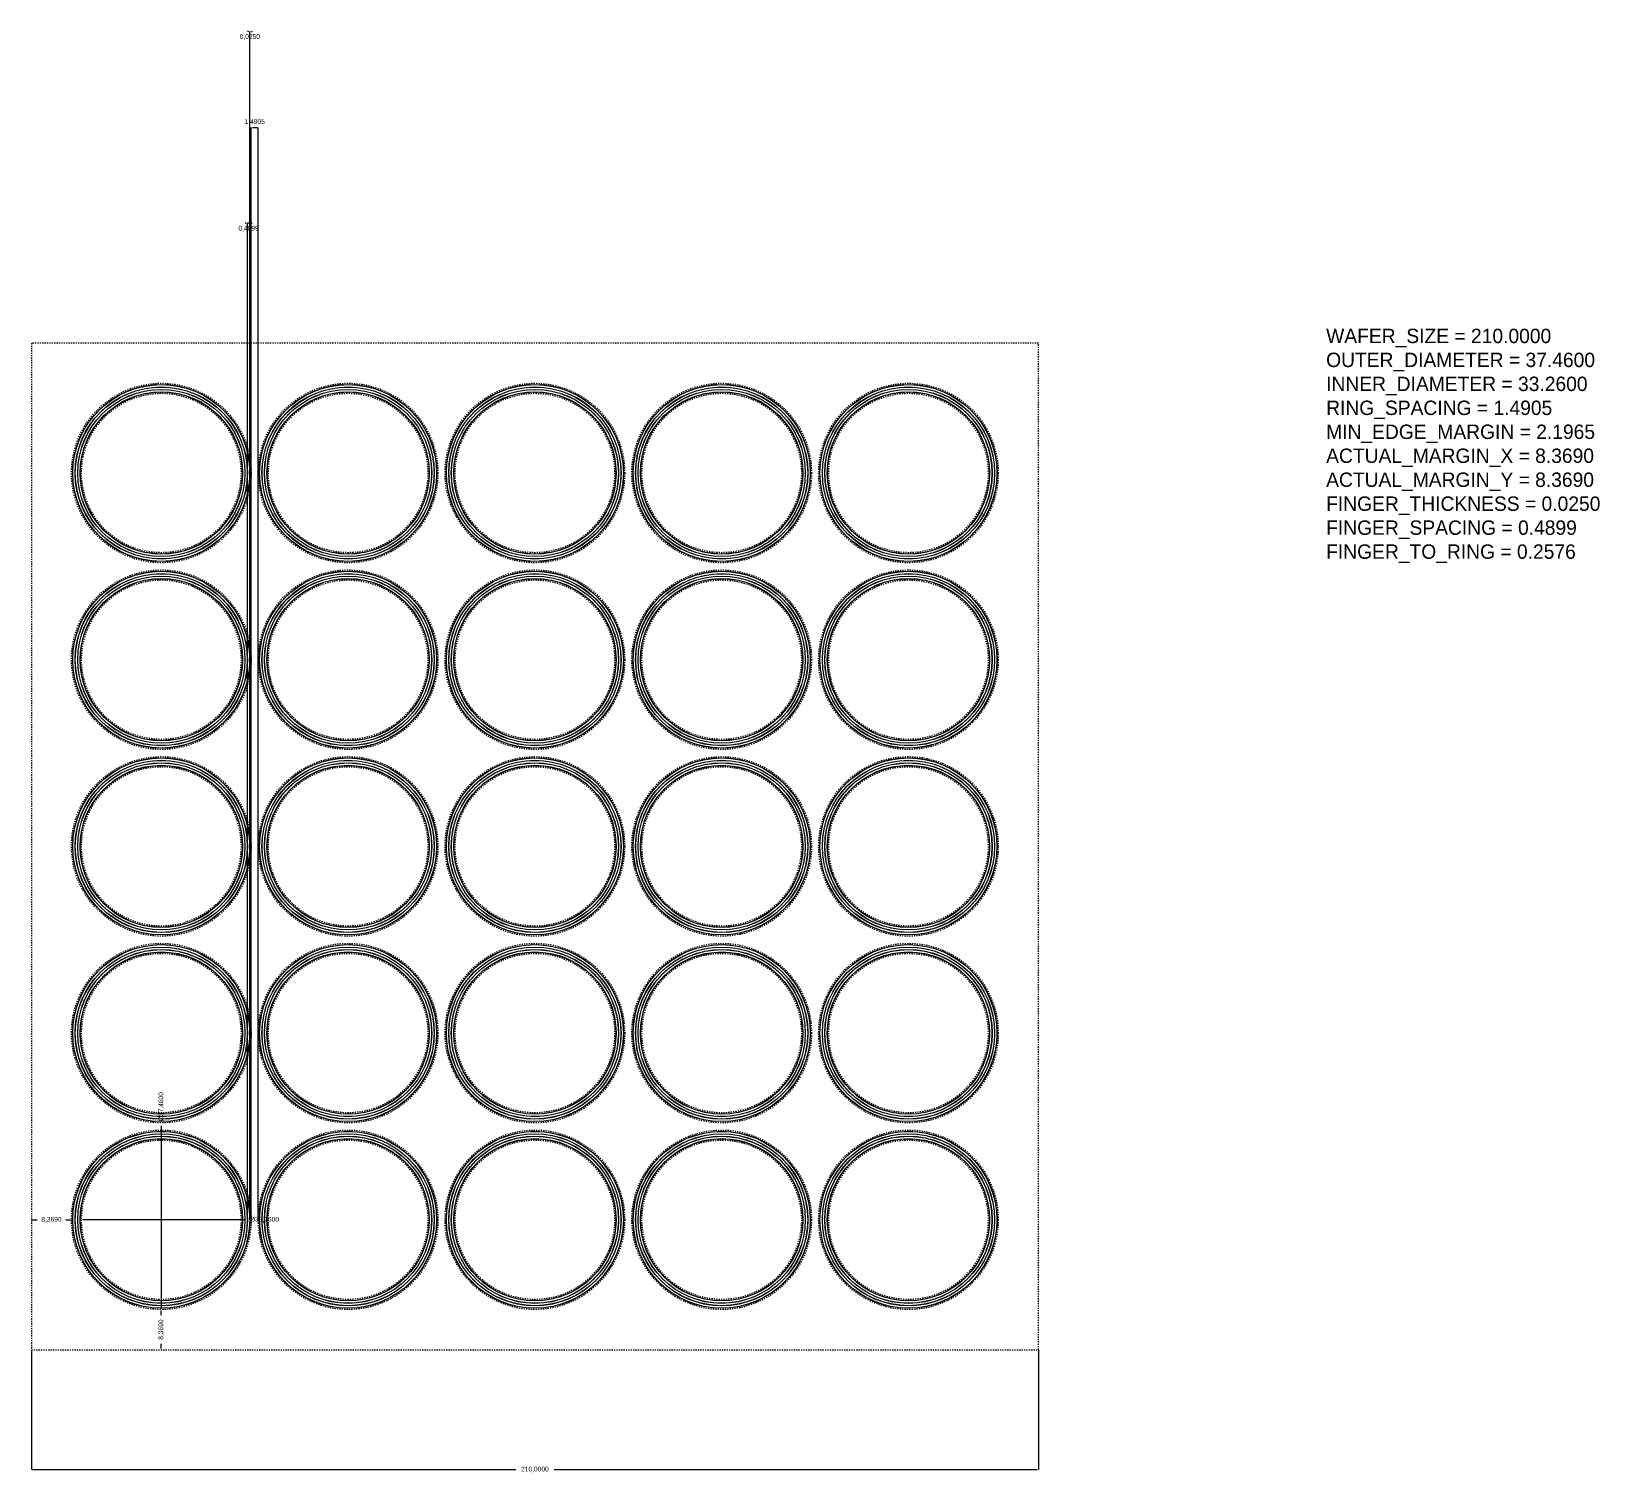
# Model space of a CAD drawing. Header units: millimetres. Extents: x 0 to 327, y -26 to 275.
import ezdxf

# ---------------------------------------------------------------- set-up
doc = ezdxf.new("R2010")
doc.units = ezdxf.units.MM
doc.linetypes.add('DASHED', pattern=[0.5, 0.25, -0.25])
for name, color, linetype in [('DIMS', 3, 'Continuous'), ('FINGERS', 7, 'Continuous'), ('RINGS', 1, 'DASHED'), ('WAFER', 1, 'DASHED')]:
    doc.layers.add(name, color=color, linetype=linetype)
doc.dimstyles.new('EZ_DIM', dxfattribs={"dimtxt": 2.5, "dimasz": 2.5, "dimexe": 1.25, "dimexo": 0.625, "dimtad": 1, "dimdec": 4, "dimzin": 0, "dimcen": 2.5, "dimazin": 3, "dimtfac": 1, "dimtmove": 0, "dimatfit": 3})

# ---------------------------------------------------------------- blocks, each defined once
blk = doc.blocks.new('_CLOSEDFILLED')
at = {"color": 0, "linetype": 'BYBLOCK'}
blk.add_solid([(-1, 0.2), (0, 0), (-1, -0.2)], dxfattribs=at)
blk = doc.blocks.new('*D1')
for p, q in [((0, 0), (0, -25)), ((210, 0), (210, -25)), ((0.25, -25), (101, -25)), ((109, -25), (209.75, -25))]:
    blk.add_line(p, q)
at = {"layer": 'Defpoints'}
for p in [(0, 0), (210, 0), (0, -25)]:
    blk.add_point(p, dxfattribs=at)
at = {"layer": 'DIMS', "xscale": 0.25, "yscale": 0.25, "rotation": 180}
blk.add_blockref('_CLOSEDFILLED', (0, -25), dxfattribs=at)
at = {"layer": 'DIMS', "xscale": 0.25, "yscale": 0.25}
blk.add_blockref('_CLOSEDFILLED', (210, -25), dxfattribs=at)
at = {"layer": 'DIMS', "insert": (105, -25), "char_height": 1, "attachment_point": 5}
blk.add_mtext('210,0000', dxfattribs=at)
blk = doc.blocks.new('*D2')
for p, q in [((0, 27.099), (0, 27.099)), ((0.25, 27.099), (1.1845, 27.099)), ((7.1845, 27.099), (8.119, 27.099)), ((8.369, 27.099), (8.369, 27.099))]:
    blk.add_line(p, q)
at = {"layer": 'Defpoints'}
for p in [(0, 27.099), (0, 27.099), (8.369, 27.099)]:
    blk.add_point(p, dxfattribs=at)
at = {"layer": 'DIMS', "xscale": 0.25, "yscale": 0.25, "rotation": 180}
blk.add_blockref('_CLOSEDFILLED', (0, 27.099), dxfattribs=at)
at = {"layer": 'DIMS', "xscale": 0.25, "yscale": 0.25}
blk.add_blockref('_CLOSEDFILLED', (8.369, 27.099), dxfattribs=at)
at = {"layer": 'DIMS', "insert": (4.1845, 27.099), "char_height": 1, "attachment_point": 5}
blk.add_mtext('8,3690', dxfattribs=at)
blk = doc.blocks.new('*D3')
for p, q in [((27.099, 8.369), (27.099, 8.369)), ((27.099, 7.1845), (27.099, 8.119)), ((27.099, 0.25), (27.099, 1.1845)), ((27.099, 0), (27.099, 0))]:
    blk.add_line(p, q)
at = {"layer": 'Defpoints'}
for p in [(27.099, 8.369), (27.099, 0), (27.099, 0)]:
    blk.add_point(p, dxfattribs=at)
at = {"layer": 'DIMS', "xscale": 0.25, "yscale": 0.25}
for p, rotation in [((27.099, 8.369), 90), ((27.099, 0), 270)]:
    blk.add_blockref('_CLOSEDFILLED', p, dxfattribs=dict(at, rotation=rotation))
at = {"layer": 'DIMS', "insert": (27.099, 4.1845), "char_height": 1, "attachment_point": 5, "rotation": 90}
blk.add_mtext('8,3690', dxfattribs=at)
blk = doc.blocks.new('*D4')
for p, q in [((27.099, 46.704), (27.099, 46.079)), ((27.099, 46.079), (27.099, 8.619))]:
    blk.add_line(p, q)
at = {"layer": 'Defpoints'}
for p in [(27.099, 45.829), (27.099, 27.099)]:
    blk.add_point(p, dxfattribs=at)
at = {"layer": 'DIMS', "xscale": 0.25, "yscale": 0.25, "rotation": 270}
for p in [(27.099, 45.829), (27.099, 8.369)]:
    blk.add_blockref('_CLOSEDFILLED', p, dxfattribs=at)
at = {"layer": 'DIMS', "insert": (27.099, 50.704), "char_height": 1, "attachment_point": 5, "rotation": 90}
blk.add_mtext('%%c37,4600', dxfattribs=at)
blk = doc.blocks.new('*D5')
for p, q in [((43.979, 27.099), (10.719, 27.099)), ((44.604, 27.099), (43.979, 27.099))]:
    blk.add_line(p, q)
at = {"layer": 'Defpoints'}
for p in [(27.099, 27.099), (43.729, 27.099)]:
    blk.add_point(p, dxfattribs=at)
at = {"layer": 'DIMS', "xscale": 0.25, "yscale": 0.25, "rotation": 180}
for p in [(10.469, 27.099), (43.729, 27.099)]:
    blk.add_blockref('_CLOSEDFILLED', p, dxfattribs=at)
at = {"layer": 'DIMS', "insert": (48.604, 27.099), "char_height": 1, "attachment_point": 5}
blk.add_mtext('%%c33,2600', dxfattribs=at)
blk = doc.blocks.new('*D6')
for p, q in [((44.8065, 235), (44.5565, 235)), ((45.0565, 27.099), (45.0565, 235)), ((45.5464, 235), (45.0565, 235)), ((45.5464, 27.099), (45.5464, 235)), ((45.7964, 235), (46.0464, 235))]:
    blk.add_line(p, q)
at = {"layer": 'Defpoints'}
for p in [(45.5464, 235), (45.0565, 27.099), (45.5464, 27.099)]:
    blk.add_point(p, dxfattribs=at)
at = {"layer": 'DIMS', "xscale": 0.25, "yscale": 0.25, "rotation": 180}
blk.add_blockref('_CLOSEDFILLED', (45.0565, 235), dxfattribs=at)
at = {"layer": 'DIMS', "xscale": 0.25, "yscale": 0.25}
blk.add_blockref('_CLOSEDFILLED', (45.5464, 235), dxfattribs=at)
at = {"layer": 'DIMS', "insert": (45.30145, 233.875), "char_height": 1, "attachment_point": 5}
blk.add_mtext('0,4899', dxfattribs=at)
blk = doc.blocks.new('*D7')
for p, q in [((45.829, 27.099), (45.829, 255)), ((46.079, 255), (47.0695, 255)), ((47.3195, 27.099), (47.3195, 255))]:
    blk.add_line(p, q)
at = {"layer": 'Defpoints'}
for p in [(45.829, 255), (45.829, 27.099), (47.3195, 27.099)]:
    blk.add_point(p, dxfattribs=at)
at = {"layer": 'DIMS', "xscale": 0.25, "yscale": 0.25, "rotation": 180}
blk.add_blockref('_CLOSEDFILLED', (45.829, 255), dxfattribs=at)
at = {"layer": 'DIMS', "xscale": 0.25, "yscale": 0.25}
blk.add_blockref('_CLOSEDFILLED', (47.3195, 255), dxfattribs=at)
at = {"layer": 'DIMS', "insert": (46.57425, 256.125), "char_height": 1, "attachment_point": 5}
blk.add_mtext('1,4905', dxfattribs=at)
blk = doc.blocks.new('*D8')
for p, q in [((45.2964, 275), (45.0464, 275)), ((45.5464, 27.099), (45.5464, 275)), ((45.5714, 275), (45.5464, 275)), ((45.5714, 27.099), (45.5714, 275)), ((45.8214, 275), (46.0714, 275))]:
    blk.add_line(p, q)
at = {"layer": 'Defpoints'}
for p in [(45.5714, 275), (45.5464, 27.099), (45.5714, 27.099)]:
    blk.add_point(p, dxfattribs=at)
at = {"layer": 'DIMS', "xscale": 0.25, "yscale": 0.25}
blk.add_blockref('_CLOSEDFILLED', (45.5714, 275), dxfattribs=at)
at = {"layer": 'DIMS', "xscale": 0.25, "yscale": 0.25, "rotation": 180}
blk.add_blockref('_CLOSEDFILLED', (45.5464, 275), dxfattribs=at)
at = {"layer": 'DIMS', "insert": (45.5589, 273.875), "char_height": 1, "attachment_point": 5}
blk.add_mtext('0,0250', dxfattribs=at)

msp = doc.modelspace()

# ---------------------------------------------------------------- linework, layer by layer
at = {"layer": 'FINGERS'}
for centre, radius in [((27.099, 182.901), 18.4724), ((27.099, 182.901), 18.4474), ((27.099, 182.901), 17.9575), ((27.099, 182.901), 17.9325), ((27.099, 182.901), 17.4426), ((27.099, 182.901), 17.4176), ((27.099, 182.901), 16.9277), ((27.099, 182.901), 16.9027), ((66.0495, 182.901), 18.4724), ((66.0495, 182.901), 18.4474), ((66.0495, 182.901), 17.9575), ((66.0495, 182.901), 17.9325), ((66.0495, 182.901), 17.4426), ((66.0495, 182.901), 17.4176), ((66.0495, 182.901), 16.9277), ((66.0495, 182.901), 16.9027), ((105, 182.901), 18.4724), ((105, 182.901), 18.4474), ((105, 182.901), 17.9575), ((105, 182.901), 17.9325), ((105, 182.901), 17.4426), ((105, 182.901), 17.4176), ((105, 182.901), 16.9277), ((105, 182.901), 16.9027), ((143.9505, 182.901), 18.4724), ((143.9505, 182.901), 18.4474), ((143.9505, 182.901), 17.9575), ((143.9505, 182.901), 17.9325), ((143.9505, 182.901), 17.4426), ((143.9505, 182.901), 17.4176), ((143.9505, 182.901), 16.9277), ((143.9505, 182.901), 16.9027), ((182.901, 182.901), 18.4724), ((182.901, 182.901), 18.4474), ((182.901, 182.901), 17.9575), ((182.901, 182.901), 17.9325), ((182.901, 182.901), 17.4426), ((182.901, 182.901), 17.4176), ((182.901, 182.901), 16.9277), ((182.901, 182.901), 16.9027), ((27.099, 143.9505), 18.4724), ((27.099, 143.9505), 18.4474), ((27.099, 143.9505), 17.9575), ((27.099, 143.9505), 17.9325), ((27.099, 143.9505), 17.4426), ((27.099, 143.9505), 17.4176), ((27.099, 143.9505), 16.9277), ((27.099, 143.9505), 16.9027), ((66.0495, 143.9505), 18.4724), ((66.0495, 143.9505), 18.4474), ((66.0495, 143.9505), 17.9575), ((66.0495, 143.9505), 17.9325), ((66.0495, 143.9505), 17.4426), ((66.0495, 143.9505), 17.4176), ((66.0495, 143.9505), 16.9277), ((66.0495, 143.9505), 16.9027), ((105, 143.9505), 18.4724), ((105, 143.9505), 18.4474), ((105, 143.9505), 17.9575), ((105, 143.9505), 17.9325), ((105, 143.9505), 17.4426), ((105, 143.9505), 17.4176), ((105, 143.9505), 16.9277), ((105, 143.9505), 16.9027), ((143.9505, 143.9505), 18.4724), ((143.9505, 143.9505), 18.4474), ((143.9505, 143.9505), 17.9575), ((143.9505, 143.9505), 17.9325), ((143.9505, 143.9505), 17.4426), ((143.9505, 143.9505), 17.4176), ((143.9505, 143.9505), 16.9277), ((143.9505, 143.9505), 16.9027), ((182.901, 143.9505), 18.4724), ((182.901, 143.9505), 18.4474), ((182.901, 143.9505), 17.9575), ((182.901, 143.9505), 17.9325), ((182.901, 143.9505), 17.4426), ((182.901, 143.9505), 17.4176), ((182.901, 143.9505), 16.9277), ((182.901, 143.9505), 16.9027), ((27.099, 105), 18.4724), ((27.099, 105), 18.4474), ((27.099, 105), 17.9575), ((27.099, 105), 17.9325), ((27.099, 105), 17.4426), ((27.099, 105), 17.4176), ((27.099, 105), 16.9277), ((27.099, 105), 16.9027), ((66.0495, 105), 18.4724), ((66.0495, 105), 18.4474), ((66.0495, 105), 17.9575), ((66.0495, 105), 17.9325), ((66.0495, 105), 17.4426), ((66.0495, 105), 17.4176), ((66.0495, 105), 16.9277), ((66.0495, 105), 16.9027), ((105, 105), 18.4724), ((105, 105), 18.4474), ((105, 105), 17.9575), ((105, 105), 17.9325), ((105, 105), 17.4426), ((105, 105), 17.4176), ((105, 105), 16.9277), ((105, 105), 16.9027), ((143.9505, 105), 18.4724), ((143.9505, 105), 18.4474), ((143.9505, 105), 17.9575), ((143.9505, 105), 17.9325), ((143.9505, 105), 17.4426), ((143.9505, 105), 17.4176), ((143.9505, 105), 16.9277), ((143.9505, 105), 16.9027), ((182.901, 105), 18.4724), ((182.901, 105), 18.4474), ((182.901, 105), 17.9575), ((182.901, 105), 17.9325), ((182.901, 105), 17.4426), ((182.901, 105), 17.4176), ((182.901, 105), 16.9277), ((182.901, 105), 16.9027), ((27.099, 66.0495), 18.4724), ((27.099, 66.0495), 18.4474), ((27.099, 66.0495), 17.9575), ((27.099, 66.0495), 17.9325), ((27.099, 66.0495), 17.4426), ((27.099, 66.0495), 17.4176), ((27.099, 66.0495), 16.9277), ((27.099, 66.0495), 16.9027), ((66.0495, 66.0495), 18.4724), ((66.0495, 66.0495), 18.4474), ((66.0495, 66.0495), 17.9575), ((66.0495, 66.0495), 17.9325), ((66.0495, 66.0495), 17.4426), ((66.0495, 66.0495), 17.4176), ((66.0495, 66.0495), 16.9277), ((66.0495, 66.0495), 16.9027), ((105, 66.0495), 18.4724), ((105, 66.0495), 18.4474), ((105, 66.0495), 17.9575), ((105, 66.0495), 17.9325), ((105, 66.0495), 17.4426), ((105, 66.0495), 17.4176), ((105, 66.0495), 16.9277), ((105, 66.0495), 16.9027), ((143.9505, 66.0495), 18.4724), ((143.9505, 66.0495), 18.4474), ((143.9505, 66.0495), 17.9575), ((143.9505, 66.0495), 17.9325), ((143.9505, 66.0495), 17.4426), ((143.9505, 66.0495), 17.4176), ((143.9505, 66.0495), 16.9277), ((143.9505, 66.0495), 16.9027), ((182.901, 66.0495), 18.4724), ((182.901, 66.0495), 18.4474), ((182.901, 66.0495), 17.9575), ((182.901, 66.0495), 17.9325), ((182.901, 66.0495), 17.4426), ((182.901, 66.0495), 17.4176), ((182.901, 66.0495), 16.9277), ((182.901, 66.0495), 16.9027), ((27.099, 27.099), 18.4724), ((27.099, 27.099), 18.4474), ((27.099, 27.099), 17.9575), ((27.099, 27.099), 17.9325), ((27.099, 27.099), 17.4426), ((27.099, 27.099), 17.4176), ((27.099, 27.099), 16.9277), ((27.099, 27.099), 16.9027), ((66.0495, 27.099), 18.4724), ((66.0495, 27.099), 18.4474), ((66.0495, 27.099), 17.9575), ((66.0495, 27.099), 17.9325), ((66.0495, 27.099), 17.4426), ((66.0495, 27.099), 17.4176), ((66.0495, 27.099), 16.9277), ((66.0495, 27.099), 16.9027), ((105, 27.099), 18.4724), ((105, 27.099), 18.4474), ((105, 27.099), 17.9575), ((105, 27.099), 17.9325), ((105, 27.099), 17.4426), ((105, 27.099), 17.4176), ((105, 27.099), 16.9277), ((105, 27.099), 16.9027), ((143.9505, 27.099), 18.4724), ((143.9505, 27.099), 18.4474), ((143.9505, 27.099), 17.9575), ((143.9505, 27.099), 17.9325), ((143.9505, 27.099), 17.4426), ((143.9505, 27.099), 17.4176), ((143.9505, 27.099), 16.9277), ((143.9505, 27.099), 16.9027), ((182.901, 27.099), 18.4724), ((182.901, 27.099), 18.4474), ((182.901, 27.099), 17.9575), ((182.901, 27.099), 17.9325), ((182.901, 27.099), 17.4426), ((182.901, 27.099), 17.4176), ((182.901, 27.099), 16.9277), ((182.901, 27.099), 16.9027)]:
    msp.add_circle(centre, radius, dxfattribs=at)
at = {"layer": 'RINGS'}
for centre, radius in [((27.099, 182.901), 18.73), ((27.099, 182.901), 16.63), ((66.0495, 182.901), 18.73), ((66.0495, 182.901), 16.63), ((105, 182.901), 18.73), ((105, 182.901), 16.63), ((143.9505, 182.901), 18.73), ((143.9505, 182.901), 16.63), ((182.901, 182.901), 18.73), ((182.901, 182.901), 16.63), ((27.099, 143.9505), 18.73), ((27.099, 143.9505), 16.63), ((66.0495, 143.9505), 18.73), ((66.0495, 143.9505), 16.63), ((105, 143.9505), 18.73), ((105, 143.9505), 16.63), ((143.9505, 143.9505), 18.73), ((143.9505, 143.9505), 16.63), ((182.901, 143.9505), 18.73), ((182.901, 143.9505), 16.63), ((27.099, 105), 18.73), ((27.099, 105), 16.63), ((66.0495, 105), 18.73), ((66.0495, 105), 16.63), ((105, 105), 18.73), ((105, 105), 16.63), ((143.9505, 105), 18.73), ((143.9505, 105), 16.63), ((182.901, 105), 18.73), ((182.901, 105), 16.63), ((27.099, 66.0495), 18.73), ((27.099, 66.0495), 16.63), ((66.0495, 66.0495), 18.73), ((66.0495, 66.0495), 16.63), ((105, 66.0495), 18.73), ((105, 66.0495), 16.63), ((143.9505, 66.0495), 18.73), ((143.9505, 66.0495), 16.63), ((182.901, 66.0495), 18.73), ((182.901, 66.0495), 16.63), ((27.099, 27.099), 18.73), ((66.0495, 27.099), 18.73), ((105, 27.099), 18.73), ((143.9505, 27.099), 18.73), ((182.901, 27.099), 18.73), ((27.099, 27.099), 16.63), ((66.0495, 27.099), 16.63), ((105, 27.099), 16.63), ((143.9505, 27.099), 16.63), ((182.901, 27.099), 16.63)]:
    msp.add_circle(centre, radius, dxfattribs=at)
at = {"layer": 'WAFER'}
msp.add_lwpolyline([(0, 0), (210, 0), (210, 210), (0, 210), (0, 0)], dxfattribs=at)

# ---------------------------------------------------------------- texts
at = {"layer": 'DIMS', "color": 3}
for s, p in [('WAFER_SIZE = 210.0000', (270, 210)), ('OUTER_DIAMETER = 37.4600', (270, 205)), ('INNER_DIAMETER = 33.2600', (270, 200)), ('RING_SPACING = 1.4905', (270, 195)), ('MIN_EDGE_MARGIN = 2.1965', (270, 190)), ('ACTUAL_MARGIN_X = 8.3690', (270, 185)), ('ACTUAL_MARGIN_Y = 8.3690', (270, 180)), ('FINGER_THICKNESS = 0.0250', (270, 175)), ('FINGER_SPACING = 0.4899', (270, 170)), ('FINGER_TO_RING = 0.2576', (270, 165))]:
    msp.add_text(s, height=3, dxfattribs=at).set_placement(p)

# ---------------------------------------------------------------- dimensions: what is measured, and where the dimension line sits
at = {"layer": 'DIMS'}
for base, p1, p2, picture, middle in [((45.5714, 275), (45.5714, 27.099), (45.5464, 27.099), '*D8', (45.5589, 273.875)), ((45.829, 255), (45.829, 27.099), (47.3195, 27.099), '*D7', (46.57425, 256.125)), ((45.5464, 235), (45.5464, 27.099), (45.0565, 27.099), '*D6', (45.30145, 233.875)), ((0, 27.099), (0, 27.099), (8.369, 27.099), '*D2', (4.1845, 27.099)), ((0, -25), (0, 0), (210, 0), '*D1', (105, -25))]:
    dim = msp.add_linear_dim(base=base, p1=p1, p2=p2, dimstyle='EZ_DIM', dxfattribs=at)
    dim.commit()
    dim.dimension.update_dxf_attribs({"geometry": picture, "text_midpoint": middle})
for p1, p2, picture, middle in [((27.099, 8.369), (27.099, 45.829), '*D4', (27.099, 50.704)), ((10.469, 27.099), (43.729, 27.099), '*D5', (48.604, 27.099))]:
    dim = msp.add_diameter_dim_2p(p1=p1, p2=p2, dimstyle='EZ_DIM', dxfattribs=at)
    dim.commit()
    dim.dimension.update_dxf_attribs({"geometry": picture, "text_midpoint": middle})
dim = msp.add_linear_dim(base=(27.099, 0), p1=(27.099, 0), p2=(27.099, 8.369), angle=90, dimstyle='EZ_DIM', dxfattribs=at)
dim.commit()
dim.dimension.update_dxf_attribs({"geometry": '*D3', "text_midpoint": (27.099, 4.1845)})

doc.saveas('drawing.dxf')
